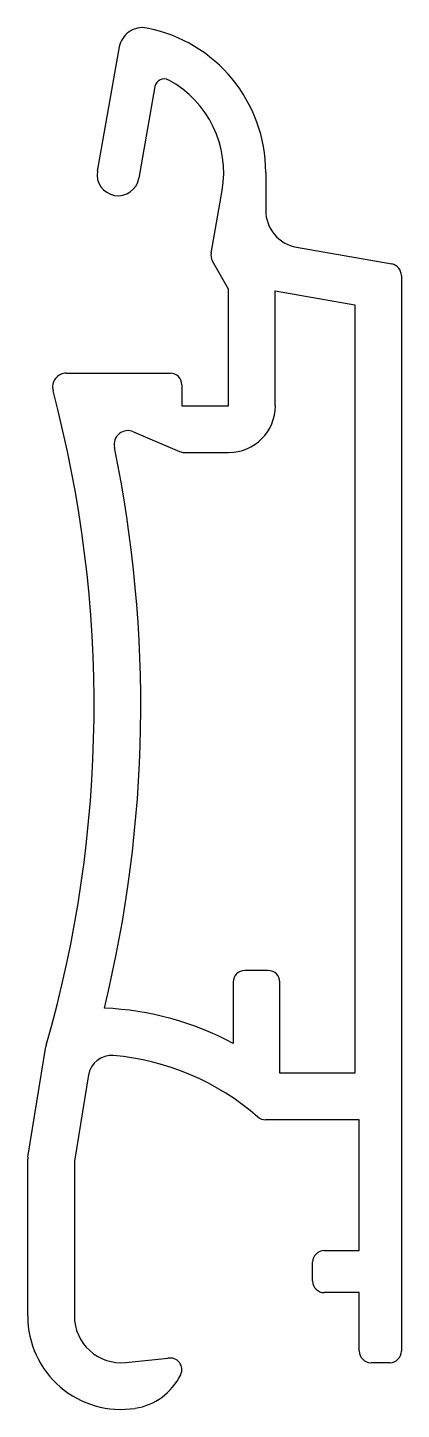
# Model space of a CAD drawing. Extents: x 1.5 to 9.5, y 1.4 to 31.
import ezdxf

# ---------------------------------------------------------------- set-up
doc = ezdxf.new("R2010")
doc.units = 0
doc.layers.get('0').update_dxf_attribs({"linetype": 'CONTINUOUS'})

msp = doc.modelspace()

# ---------------------------------------------------------------- linework, layer by layer
for p, q in [((2.97, 27.939), (3.439, 30.598)), ((4.202, 29.748), (3.856, 27.783)), ((6.573, 27.911), (6.573, 27.095)), ((5.402, 26.179), (5.638, 27.52)), ((7.234, 26.307), (9.27, 25.948)), ((5.778, 25.411), (5.432, 26.01)), ((9.477, 25.702), (9.477, 2.66)), ((5.778, 22.911), (5.778, 25.411)), ((6.778, 22.911), (6.778, 25.372)), ((6.778, 25.372), (8.478, 25.072)), ((8.478, 25.072), (8.478, 8.612)), ((2.309, 23.61), (4.527, 23.61)), ((4.777, 23.36), (4.777, 22.911)), ((4.777, 22.911), (5.778, 22.911)), ((3.745, 22.353), (4.728, 21.931)), ((4.827, 21.91), (5.778, 21.91)), ((6.626, 10.812), (6.126, 10.812)), ((5.876, 10.562), (5.876, 9.25)), ((6.876, 8.612), (6.876, 10.562)), ((1.479, 6.81), (1.868, 9.184)), ((8.478, 8.612), (6.876, 8.612)), ((2.778, 8.573), (2.476, 6.729)), ((8.577, 7.612), (6.571, 7.612)), ((8.577, 4.81), (8.577, 7.612)), ((1.476, 3.41), (1.476, 6.77)), ((2.476, 6.729), (2.476, 3.41)), ((7.827, 4.81), (8.577, 4.81)), ((7.577, 4.16), (7.577, 4.56)), ((8.577, 3.91), (7.827, 3.91)), ((8.577, 2.66), (8.577, 3.91)), ((3.576, 2.415), (4.477, 2.505)), ((9.227, 2.41), (8.827, 2.41))]:
    msp.add_line(p, q)
for centre, radius, start, end in [((3.931, 30.511), 0.5, 78.9382, 170), ((3.423, 27.911), 3.15, 360, 78.9382), ((4.399, 29.713), 0.2, 61.5403, 170), ((3.423, 27.911), 2.25, 350, 61.5403), ((3.413, 27.861), 0.45, 170, 350), ((7.373, 27.095), 0.8, 180, 260), ((5.648, 26.135), 0.25, 170, 210), ((9.227, 25.702), 0.25, 360, 80), ((2.309, 23.31), 0.3, 90, 194.8486), ((4.527, 23.36), 0.25, 360, 90), ((-23.437, 16.485), 26.335, 343.9707, 14.8486), ((5.778, 22.911), 1.001, 270, 0), ((3.626, 22.078), 0.3, 66.7611, 191.6761), ((-23.437, 16.485), 27.335, 346.2872, 11.6761), ((4.827, 22.16), 0.25, 246.7611, 270), ((6.126, 10.562), 0.25, 90, 180), ((6.626, 10.562), 0.25, 0, 90), ((2.849, 3.61), 6.4, 61.7787, 87.5854), ((2.114, 9.144), 0.25, 163.9707, 170.7), ((3.271, 8.492), 0.5, 85.0617, 170.7), ((2.849, 3.61), 5.4, 48.7999, 85.0617), ((6.571, 7.862), 0.25, 228.7999, 270), ((1.726, 6.77), 0.25, 170.7, 180), ((7.827, 4.56), 0.25, 90, 180), ((7.827, 4.16), 0.25, 180, 270), ((3.477, 3.41), 2.001, 180, 278.6334), ((3.477, 3.41), 1.001, 180, 275.7099), ((4.527, 2.26), 0.25, 334.1427, 101.4197), ((8.827, 2.66), 0.25, 180, 270), ((9.227, 2.66), 0.25, 270, 0), ((3.582, 2.718), 1.3, 278.6334, 334.1427)]:
    msp.add_arc(centre, radius, start, end)

doc.saveas('drawing.dxf')
